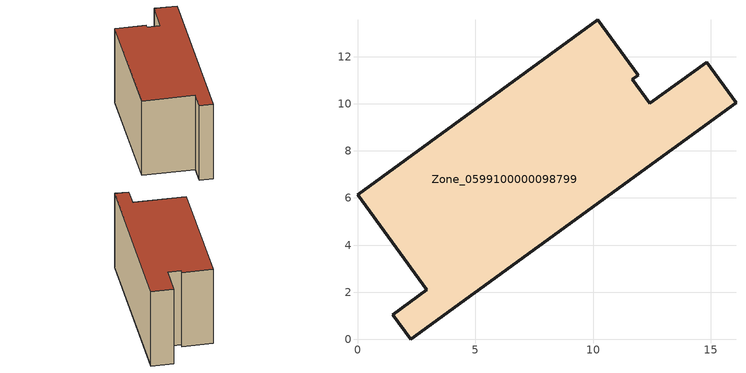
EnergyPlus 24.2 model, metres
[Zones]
Zone_0599100000098799
 floor ground (C_G): 16.07,10.05 2.26,0 1.5,1.05 2.95,2.1 0,6.14 10.19,13.57 11.91,11.22 11.66,11.04 12.41,10.02 14.82,11.76 z0.3
 wall outside (C_F): 2.26,0 16.07,10.05 14.82,11.76 12.41,10.02 11.66,11.04 11.91,11.22 10.19,13.57 0,6.14 2.95,2.1 1.5,1.05 2.26,0 z0.3:8.31
 roof outside (C_R): 12.41,10.02 11.66,11.04 11.91,11.22 10.19,13.57 0,6.14 2.95,2.1 1.5,1.05 2.26,0 16.07,10.05 14.82,11.76 z8.31
[BUILDING]
Pand.0599100000098799: North Axis=0; Terrain=City; Loads Convergence Tolerance Value=0.04; Temperature Convergence Tolerance Value=0.4; Solar Distribution=FullExterior; Maximum Number of Warmup Days=25; Minimum Number of Warmup Days=1
[Site:Location]
Rotterdam.The.Hague.AP_ZH_NLD Design_Conditions: Latitude=51.96; Longitude=4.45; Time Zone=1; Elevation=-4.5
[SITE:GROUNDTEMPERATURE:BUILDINGSURFACE]
18, 18, 18, 18, 18, 18, 18, 18, 18, 18, 18, 18
[MATERIAL] Thermal Absorptance=0.9; Solar Absorptance=0.7; Visible Absorptance=0.7
Name | Roughness | Thickness | Conductivity | Density | Specific Heat
G.TI.1992-2005 | MediumSmooth | 0.15 | 0.06 | 540 | 1210
F.TI.1992-2005 | Rough | 0.3 | 0.12 | 1920 | 840
R.TI.1992-2005 | MediumRough | 0.2 | 0.08 | 1500 | 1000
[CONSTRUCTION]
C_G: G.TI.1992-2005
C_F: F.TI.1992-2005
C_R: R.TI.1992-2005
[ZONE]
Zone_0599100000098799: Type=1; Multiplier=1; Ceiling Height=Autocalculate; Volume=Autocalculate; Floor Area=autocalculate; Part of Total Floor Area=Yes
[ZONEINFILTRATION:DESIGNFLOWRATE]
Infil_Zone_0599100000098799: Zone or ZoneList or Space or SpaceList=Zone_0599100000098799; Schedule=AlwaysOn; Design Flow Rate Calculation Method=Flow/Area; Flow Rate per Floor Area=0.0015; Constant Term Coefficient=1; Temperature Term Coefficient=0; Velocity Term Coefficient=0; Velocity Squared Term Coefficient=0
[HVACTEMPLATE:ZONE:IDEALLOADSAIRSYSTEM]
Zone_0599100000098799: Maximum Heating Supply Air Temperature=50; Minimum Cooling Supply Air Temperature=13; Maximum Heating Supply Air Humidity Ratio=0.0156; Minimum Cooling Supply Air Humidity Ratio=0.0077; Heating Limit=NoLimit; Cooling Limit=NoLimit; Dehumidification Control Type=ConstantSensibleHeatRatio; Cooling Sensible Heat Ratio=0.7; Dehumidification Setpoint=60; Humidification Control Type=None; Humidification Setpoint=30; Outdoor Air Method=None; Outdoor Air Flow Rate per Person=0.00944; Outdoor Air Flow Rate per Zone Floor Area=0; Outdoor Air Flow Rate per Zone=0; Demand Controlled Ventilation Type=None; Outdoor Air Economizer Type=NoEconomizer; Heat Recovery Type=None; Sensible Heat Recovery Effectiveness=0.7; Latent Heat Recovery Effectiveness=0.65
[ZONECONTROL:THERMOSTAT]
ThermostatControl_Zone_0599100000098799: Zone or ZoneList=Zone_0599100000098799; Control Type Schedule=DualSetpointControlType; Control 1=Thermostat_Zone_0599100000098799; Temperature Difference Between Cutout And Setpoint=0
[THERMOSTATSETPOINT:DUALSETPOINT]
Thermostat_Zone_0599100000098799: Heating Setpoint Temperature Schedule=HeatingSetpoint_Zone_0599100000098799; Cooling Setpoint Temperature Schedule=CoolingSetpoint_Zone_0599100000098799
[SCHEDULE:COMPACT]
HeatingSetpoint_Zone_0599100000098799: Through: 12/31, For: AllDays, Until: 24:00, 21
CoolingSetpoint_Zone_0599100000098799: Through: 12/31, For: AllDays, Until: 24:00, 24
DualSetpointControlType: Through: 12/31, For: AllDays, Until: 24:00, 4
AlwaysOn: Through: 12/31, For: AllDays, Until: 24:00, 1
